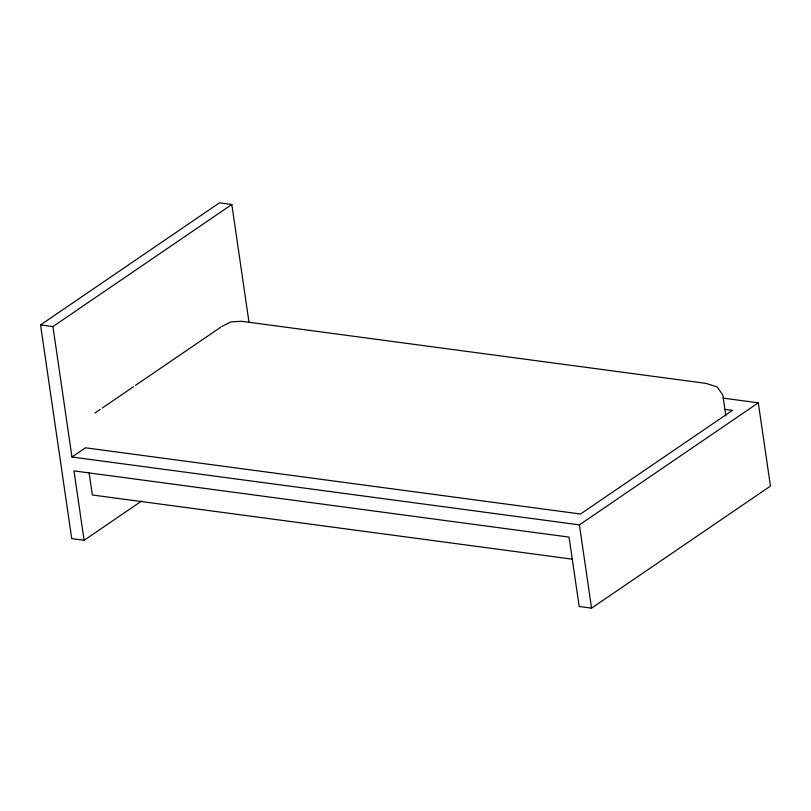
<?xml version="1.0" encoding="UTF-8"?>
<svg xmlns="http://www.w3.org/2000/svg" width="811" height="811" viewBox="0 0 811 811"><rect width="100%" height="100%" fill="white"/><g stroke="black" fill="none" stroke-linecap="round" stroke-linejoin="round"><path stroke-width="1.22" d="M141.641 501.036L84.111 540.288L71.733 538.636L40.55 324.907L219.446 202.851L231.814 204.504L249.038 322.535M40.55 324.907L52.928 326.569L231.814 204.504M94.999 413.002L100.189 409.454M102.267 408.034L133.43 386.776M135.508 385.357L220.673 327.249M52.928 326.569L71.956 457.019L85.459 447.804L580.534 514.012L732.424 410.376L724.902 409.373M71.956 457.019L579.409 524.879L758.305 402.824L770.45 486.093L591.554 608.149L579.186 606.496L569.058 537.105L73.983 470.897L84.111 540.288M221.717 326.539L231.023 321.876L241.496 321.278L705.945 383.38L717.096 386.888L722.783 394.886L725.865 416.013M723.219 398.13L758.305 402.824M572.373 559.184L92.342 494.994L89.109 472.793M579.409 524.879L591.554 608.149"/></g></svg>
